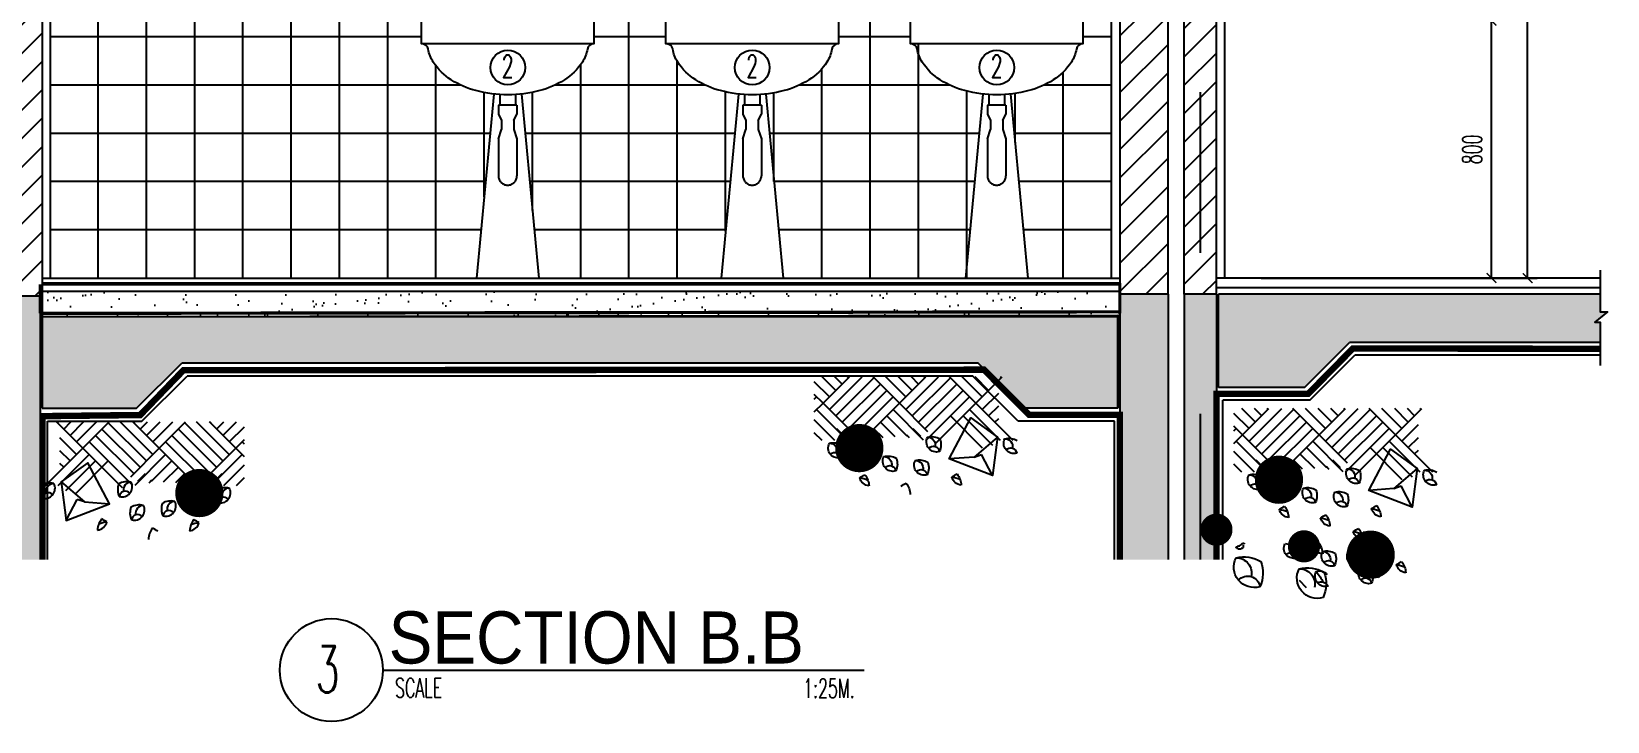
# Model space of a CAD drawing. Extents: x 417682.6 to 417711.5, y 43441 to 43460.9.
# Drawn here: x 417701.727 to 417706.625, y 43455.499 to 43457.645 of the extents above; entities that cross this region are included whole.
import ezdxf

# ---------------------------------------------------------------- set-up
doc = ezdxf.new("R2010")
doc.units = 0
doc.header["$MEASUREMENT"] = 0
doc.header["$PDMODE"] = 3
doc.header["$PDSIZE"] = 0.1
doc.linetypes.add('CENTERX2', pattern=[4, 2.5, -0.5, 0.5, -0.5])
doc.linetypes.add('HIDDEN2', pattern=[0.1875, 0.125, -0.0625])
doc.layers.get('0').update_dxf_attribs({"linetype": 'CONTINUOUS'})
doc.layers.get('DEFPOINTS').update_dxf_attribs({"linetype": 'CONTINUOUS'})
for name, color, linetype in [('2', 2, 'CONTINUOUS'), ('A-HATCH', 11, 'CONTINUOUS'), ('AXES', 11, 'CENTERX2'), ('Dimout', 4, 'CONTINUOUS'), ('FIX', 3, 'CONTINUOUS'), ('gravel', 11, 'CONTINUOUS'), ('Hatch', 11, 'CONTINUOUS'), ('INSUL', 7, 'CONTINUOUS'), ('Plaster', 7, 'CONTINUOUS'), ('SANI', 2, 'CONTINUOUS'), ('Tile', 5, 'CONTINUOUS'), ('TITLE', 6, 'CONTINUOUS'), ('TXT', 2, 'CONTINUOUS'), ('TXT1', 2, 'CONTINUOUS'), ('WALL', 6, 'CONTINUOUS'), ('WallPartition', 2, 'CONTINUOUS'), ('Windows', 9, 'CONTINUOUS')]:
    doc.layers.add(name, color=color, linetype=linetype)
doc.styles.add('ROMANS', font='ROMANS.shx', dxfattribs={"width": 0.6})
doc.styles.add('TTXT', font='swisse.ttf', dxfattribs={"width": 0.6})
doc.dimstyles.new('R50', dxfattribs={"dimscale": 0, "dimtxt": 0.06, "dimasz": 0.03, "dimexe": 0.03, "dimexo": 0.03, "dimgap": 0.03, "dimtad": 1, "dimdec": 0, "dimlfac": 1000, "dimzin": 13, "dimdsep": 46, "dimtxsty": 'ROMANS', "dimblk": 'ARCHTICK', "dimcen": 0.09, "dimclrd": 4, "dimclre": 4, "dimclrt": 2, "dimadec": 0, "dimazin": 0, "dimtfac": 1, "dimtdec": 0, "dimtofl": 0, "dimtmove": 2, "dimatfit": 3, "dimldrblk": 'CLOSEDBLANK', "dimfxl": 0, "dimtolj": 1, "dimtzin": 0, "dimarcsym": 0})

# ---------------------------------------------------------------- blocks, each defined once
blk = doc.blocks.new('A$C22107CF4')
for p, q in [((0.1286, 0.2837), (0.0467, 0.3655)), ((0.0494, 0.3629), (0.052, 0.3655)), ((0.0692, 0.3431), (0.0916, 0.3655)), ((0.089, 0.3233), (0.1312, 0.3655)), ((0.1088, 0.3035), (0.1708, 0.3655)), ((0.1286, 0.2837), (0.2104, 0.3655)), ((0.3068, 0.2243), (0.188, 0.3431)), ((0.3266, 0.2441), (0.2078, 0.3629)), ((0.3464, 0.2639), (0.2447, 0.3655)), ((0.3662, 0.2837), (0.2843, 0.3655)), ((0.287, 0.3629), (0.2896, 0.3655)), ((0.3068, 0.3431), (0.3292, 0.3655)), ((0.3266, 0.3233), (0.3688, 0.3655)), ((0.3464, 0.3035), (0.4084, 0.3655)), ((0.3662, 0.2837), (0.448, 0.3655)), ((0.5444, 0.2243), (0.4256, 0.3431)), ((0.5642, 0.2441), (0.4454, 0.3629)), ((0.584, 0.2639), (0.4823, 0.3655)), ((0.6038, 0.2837), (0.5219, 0.3655)), ((0.5246, 0.3629), (0.5272, 0.3655)), ((0.5444, 0.3431), (0.5668, 0.3655)), ((0.5642, 0.3233), (0.6064, 0.3655)), ((0.584, 0.3035), (0.6308, 0.3504)), ((0.1088, 0.2639), (0.0574, 0.3153)), ((0.2844, 0.1675), (0.1484, 0.3035)), ((0.287, 0.2045), (0.1682, 0.3233)), ((0.5048, 0.1847), (0.386, 0.3035)), ((0.5246, 0.2045), (0.4058, 0.3233)), ((0.6038, 0.2837), (0.6308, 0.3108)), ((0.6308, 0.2962), (0.6236, 0.3035)), ((0.0126, 0.1677), (0.1286, 0.2837)), ((0.0522, 0.1677), (0.1484, 0.2639)), ((0.089, 0.2441), (0.0574, 0.2757)), ((0.2522, 0.1601), (0.1286, 0.2837)), ((0.2775, 0.195), (0.3662, 0.2837)), ((0.2911, 0.169), (0.386, 0.2639)), ((0.4822, 0.1677), (0.3662, 0.2837)), ((0.4877, 0.1677), (0.6038, 0.2837)), ((0.5273, 0.1677), (0.6236, 0.2639)), ((0.6308, 0.2566), (0.6038, 0.2837)), ((0.0692, 0.2243), (0.0574, 0.2361)), ((0.0761, 0.152), (0.1682, 0.2441)), ((0.1077, 0.144), (0.2078, 0.2441)), ((0.2998, 0.1806), (0.3237, 0.2045)), ((0.3425, 0.1808), (0.4058, 0.2441)), ((0.3799, 0.1786), (0.4256, 0.2243)), ((0.4173, 0.1764), (0.4454, 0.2045)), ((0.4927, 0.1359), (0.5613, 0.2045)), ((0.5669, 0.1677), (0.6308, 0.2316)), ((0.335, 0.1762), (0.3435, 0.1847)), ((0.4547, 0.1742), (0.4652, 0.1847)), ((0.6065, 0.1677), (0.6308, 0.192))]:
    blk.add_line(p, q)
for points in [[(0.0766, 0.0585), (0.2116, 0.111), (0.1441, 0.2385), (0.0616, 0.1785), (0.0766, 0.0585), (0.1112, 0.1244)], [(0.1343, 0.1163), (0.2116, 0.111), (0.1441, 0.2385), (0.0616, 0.1785), (0.1343, 0.1163), (0.1112, 0.1244)]]:
    blk.add_lwpolyline(points)
for centre, radius, start, end in [((0.0263, 0.124), 0.0509, 76.0322, 121.1405), ((0.0105, 0.1589), 0.0317, 253.7091, 27.4015), ((0.0385, 0.1494), 0.024, 89.5708, 192.7334), ((0.2876, 0.1547), 0.0506, 159.5756, 205.1522), ((0.2666, 0.1288), 0.0509, 76.0322, 121.1405), ((0.2507, 0.1636), 0.0317, 253.7091, 27.4015), ((0.261, 0.1305), 0.0193, 42.46, 171.8043), ((0.2787, 0.1542), 0.024, 89.5708, 192.7334), ((0.5929, 0.1359), 0.0506, 159.5756, 205.1522), ((0.5718, 0.1099), 0.0509, 76.0322, 121.1405), ((0.556, 0.1448), 0.0317, 253.7091, 27.4015), ((0.5839, 0.1354), 0.024, 89.5708, 192.7334), ((0.0207, 0.1257), 0.0193, 42.46, 171.8043), ((0.3258, 0.0823), 0.0506, 159.5756, 205.1522), ((0.3047, 0.0563), 0.0509, 76.0322, 121.1405), ((0.2889, 0.0912), 0.0317, 253.7091, 27.4015), ((0.3168, 0.0818), 0.024, 89.5708, 192.7334), ((0.4233, 0.0945), 0.0506, 159.5756, 205.1522), ((0.4022, 0.0685), 0.0509, 76.0322, 121.1405), ((0.3864, 0.1034), 0.0317, 253.7091, 27.4015), ((0.4143, 0.0939), 0.024, 89.5708, 192.7334), ((0.5662, 0.1116), 0.0193, 42.46, 171.8043), ((0.2409, 0.024), 0.0669, 143.5113, 175.9191), ((0.1707, 0.0622), 0.0336, 275.8828, 346.643), ((0.1707, 0.0622), 0.0336, 275.8828, 346.643), ((0.2198, -0.0514), 0.1071, 98.8765, 112.9463), ((-0.5126, -1.1654), 1.4144, 59.5906, 60.3518), ((0.2991, 0.058), 0.0193, 42.46, 171.8043), ((0.3966, 0.0702), 0.0193, 42.46, 171.8043), ((0.5272, 0.0216), 0.0669, 143.5113, 175.9191), ((0.457, 0.0598), 0.0336, 275.8828, 346.643), ((0.457, 0.0598), 0.0336, 275.8828, 346.643), ((0.5062, -0.0538), 0.1071, 98.8765, 112.9463), ((-0.2263, -1.1678), 1.4144, 59.5906, 60.3518), ((0.3991, -0.0048), 0.0669, 143.5113, 175.9191), ((-0.3544, -1.1942), 1.4144, 59.5906, 60.3518)]:
    blk.add_arc(centre, radius, start, end)
at = {"layer": 'Hatch', "const_width": 0.075}
blk.add_lwpolyline([(0.4534, 0.144, 1), (0.5284, 0.144, 1)], format="xyb", close=True, dxfattribs=at)
blk = doc.blocks.new('A$C53BB0ABE')
for p, q in [((0.1286, 0.5089), (0.0467, 0.5908)), ((0.0494, 0.5881), (0.052, 0.5908)), ((0.0692, 0.5683), (0.0916, 0.5908)), ((0.089, 0.5485), (0.1312, 0.5908)), ((0.1088, 0.5287), (0.1708, 0.5908)), ((0.1286, 0.5089), (0.2104, 0.5908)), ((0.3266, 0.4693), (0.2078, 0.5881)), ((0.3464, 0.4891), (0.2447, 0.5908)), ((0.3662, 0.5089), (0.2843, 0.5908)), ((0.287, 0.5881), (0.2896, 0.5908)), ((0.3068, 0.5683), (0.3292, 0.5908)), ((0.3266, 0.5485), (0.3688, 0.5908)), ((0.3464, 0.5287), (0.4084, 0.5908)), ((0.3662, 0.5089), (0.448, 0.5908)), ((0.5642, 0.4693), (0.4454, 0.5881)), ((0.584, 0.4891), (0.4823, 0.5908)), ((0.6038, 0.5089), (0.5219, 0.5908)), ((0.5246, 0.5881), (0.5272, 0.5908)), ((0.5444, 0.5683), (0.5668, 0.5908)), ((0.5642, 0.5485), (0.6064, 0.5908)), ((0.1088, 0.4891), (0.0574, 0.5405)), ((0.287, 0.4297), (0.1682, 0.5485)), ((0.3068, 0.4495), (0.188, 0.5683)), ((0.5246, 0.4297), (0.4058, 0.5485)), ((0.5444, 0.4495), (0.4256, 0.5683)), ((0.584, 0.5287), (0.6308, 0.5756)), ((0.0126, 0.3929), (0.1286, 0.5089)), ((0.089, 0.4693), (0.0574, 0.5009)), ((0.2522, 0.3853), (0.1286, 0.5089)), ((0.2844, 0.3927), (0.1484, 0.5287)), ((0.2775, 0.4202), (0.3662, 0.5089)), ((0.4822, 0.3929), (0.3662, 0.5089)), ((0.5048, 0.4099), (0.386, 0.5287)), ((0.4877, 0.3929), (0.6038, 0.5089)), ((0.6038, 0.5089), (0.6308, 0.536)), ((0.6308, 0.4819), (0.6038, 0.5089)), ((0.6308, 0.5215), (0.6236, 0.5287)), ((0.0522, 0.3929), (0.1484, 0.4891)), ((0.0692, 0.4495), (0.0574, 0.4613)), ((0.0761, 0.3773), (0.1682, 0.4693)), ((0.1077, 0.3692), (0.2078, 0.4693)), ((0.2911, 0.3942), (0.386, 0.4891)), ((0.3425, 0.406), (0.4058, 0.4693)), ((0.3799, 0.4038), (0.4256, 0.4495)), ((0.5273, 0.3929), (0.6236, 0.4891)), ((0.5669, 0.3929), (0.6308, 0.4568)), ((0.2998, 0.4059), (0.3237, 0.4297)), ((0.335, 0.4014), (0.3435, 0.4099)), ((0.4173, 0.4017), (0.4454, 0.4297)), ((0.4547, 0.3995), (0.4652, 0.4099)), ((0.4927, 0.3612), (0.5613, 0.4297)), ((0.6065, 0.3929), (0.6308, 0.4172)), ((0.6038, 0.1716), (0.5993, 0.1716)), ((0.5993, 0.1716), (0.5993, 0.17)), ((0.5993, 0.17), (0.6008, 0.17)), ((0.6008, 0.17), (0.6008, 0.1685)), ((0.6023, 0.1655), (0.6023, 0.1579)), ((0.6023, 0.1579), (0.6054, 0.1564)), ((0.6054, 0.17), (0.6038, 0.1716)), ((0.6069, 0.1685), (0.6054, 0.17)), ((0.6054, 0.1564), (0.6069, 0.1549)), ((0.6084, 0.167), (0.6069, 0.1685)), ((0.6069, 0.1549), (0.6084, 0.1534)), ((0.6099, 0.167), (0.6084, 0.167)), ((0.6084, 0.1534), (0.6175, 0.1534)), ((0.6114, 0.1655), (0.6099, 0.167)), ((0.6129, 0.164), (0.6114, 0.1655)), ((0.616, 0.164), (0.6129, 0.164)), ((0.6175, 0.1625), (0.616, 0.164)), ((0.6205, 0.1625), (0.6175, 0.1625)), ((0.6175, 0.1534), (0.619, 0.1549)), ((0.619, 0.1549), (0.622, 0.1549)), ((0.6205, 0.1609), (0.6205, 0.1625)), ((0.6236, 0.1609), (0.6205, 0.1609)), ((0.622, 0.1564), (0.6236, 0.1579)), ((0.622, 0.1549), (0.622, 0.1564)), ((0.6236, 0.1579), (0.6236, 0.1609)), ((0.1652, 0.1106), (0.1667, 0.1091)), ((0.1667, 0.1091), (0.1758, 0.1091)), ((0.1758, 0.1091), (0.1773, 0.1106)), ((0.1773, 0.1106), (0.1804, 0.1106)), ((0.4049, 0.033), (0.4273, 0.0554))]:
    blk.add_line(p, q)
for points in [[(0.0766, 0.2837), (0.2116, 0.3362), (0.1441, 0.4638), (0.0616, 0.4038), (0.0766, 0.2837), (0.1112, 0.3497)], [(0.1343, 0.3416), (0.2116, 0.3362), (0.1441, 0.4638), (0.0616, 0.4038), (0.1343, 0.3416), (0.1112, 0.3497)]]:
    blk.add_lwpolyline(points)
for centre, radius, start, end in [((0.0263, 0.3493), 0.0509, 76.0322, 121.1405), ((0.0105, 0.3841), 0.0317, 253.7091, 27.4015), ((0.0385, 0.3747), 0.024, 89.5708, 192.7334), ((0.2876, 0.38), 0.0506, 159.5756, 205.1522), ((0.2666, 0.354), 0.0509, 76.0322, 121.1405), ((0.2507, 0.3889), 0.0317, 253.7091, 27.4015), ((0.2787, 0.3794), 0.024, 89.5708, 192.7334), ((0.0207, 0.3509), 0.0193, 42.46, 171.8043), ((0.261, 0.3557), 0.0193, 42.46, 171.8043), ((0.4022, 0.2938), 0.0509, 76.0322, 121.1405), ((0.3864, 0.3286), 0.0317, 253.7091, 27.4015), ((0.4143, 0.3192), 0.024, 89.5708, 192.7334), ((0.5929, 0.3611), 0.0506, 159.5756, 205.1522), ((0.5718, 0.3352), 0.0509, 76.0322, 121.1405), ((0.556, 0.37), 0.0317, 253.7091, 27.4015), ((0.5662, 0.3369), 0.0193, 42.46, 171.8043), ((0.5839, 0.3606), 0.024, 89.5708, 192.7334), ((0.3258, 0.3075), 0.0506, 159.5756, 205.1522), ((0.3047, 0.2816), 0.0509, 76.0322, 121.1405), ((0.2889, 0.3164), 0.0317, 253.7091, 27.4015), ((0.2991, 0.2833), 0.0193, 42.46, 171.8043), ((0.3168, 0.307), 0.024, 89.5708, 192.7334), ((0.4233, 0.3197), 0.0506, 159.5756, 205.1522), ((0.3966, 0.2954), 0.0193, 42.46, 171.8043), ((0.2409, 0.2493), 0.0669, 143.5113, 175.9191), ((0.1707, 0.2874), 0.0336, 275.8828, 346.643), ((0.1707, 0.2874), 0.0336, 275.8828, 346.643), ((0.2198, 0.1738), 0.1071, 98.8765, 112.9463), ((-0.5126, -0.9402), 1.4144, 59.5906, 60.3518), ((0.3991, 0.2205), 0.0669, 143.5113, 175.9191), ((0.3289, 0.2586), 0.0336, 275.8828, 346.643), ((0.3289, 0.2586), 0.0336, 275.8828, 346.643), ((0.3781, 0.145), 0.1071, 98.8765, 112.9463), ((-0.3544, -0.969), 1.4144, 59.5906, 60.3518), ((0.5272, 0.2468), 0.0669, 143.5113, 175.9191), ((0.457, 0.285), 0.0336, 275.8828, 346.643), ((0.457, 0.285), 0.0336, 275.8828, 346.643), ((0.5062, 0.1714), 0.1071, 98.8765, 112.9463), ((-0.2263, -0.9426), 1.4144, 59.5906, 60.3518), ((0.2342, 0.1849), 0.0506, 159.5756, 205.1522), ((0.1973, 0.1938), 0.0317, 253.7091, 27.4015), ((0.2974, 0.1777), 0.0669, 143.5113, 175.9191), ((0.2272, 0.2159), 0.0336, 275.8828, 346.643), ((0.2272, 0.2159), 0.0336, 275.8828, 346.643), ((0.2764, 0.1023), 0.1071, 98.8765, 112.9463), ((-0.4561, -1.0117), 1.4144, 59.5906, 60.3518), ((0.2076, 0.1607), 0.0193, 42.46, 171.8043), ((0.2643, 0.1135), 0.0339, 70.0639, 139.3275), ((0.343, 0.0969), 0.0509, 76.0322, 121.1405), ((0.4217, 0.1339), 0.0669, 143.5113, 175.9191), ((0.3515, 0.172), 0.0336, 275.8828, 346.643), ((0.3515, 0.172), 0.0336, 275.8828, 346.643), ((0.4007, 0.0584), 0.1071, 98.8765, 112.9463), ((-0.3318, -1.0556), 1.4144, 59.5906, 60.3518), ((0.4809, 0.1473), 0.0506, 159.5756, 205.1522), ((0.444, 0.1562), 0.0317, 253.7091, 27.4015), ((0.4719, 0.1468), 0.024, 89.5708, 192.7334), ((0.1633, 0.075), 0.0669, 143.5113, 175.9191), ((0.0931, 0.1132), 0.0336, 275.8828, 346.643), ((0.0931, 0.1132), 0.0336, 275.8828, 346.643), ((0.1423, -0.0004), 0.1071, 98.8765, 112.9463), ((-0.5902, -1.1144), 1.4144, 59.5906, 60.3518), ((0.247, 0.0605), 0.0669, 143.5113, 175.9191), ((-0.5065, -1.1289), 1.4144, 59.5906, 60.3518), ((0.2641, 0.1182), 0.0309, 145.6775, 215.1297), ((0.2477, 0.1308), 0.0317, 253.7091, 27.4015), ((0.258, 0.0977), 0.0193, 42.46, 171.8043), ((0.2757, 0.1214), 0.024, 89.5708, 192.7334), ((0.364, 0.1228), 0.0506, 159.5756, 205.1522), ((0.3271, 0.1317), 0.0317, 253.7091, 27.4015), ((0.3374, 0.0986), 0.0193, 42.46, 171.8043), ((0.3551, 0.1223), 0.024, 89.5708, 192.7334), ((0.4542, 0.123), 0.0193, 42.46, 171.8043), ((0.6418, 0.0795), 0.1012, 159.5756, 205.1522), ((0.5997, 0.0276), 0.1018, 76.0322, 121.1405), ((0.568, 0.0973), 0.0634, 253.7091, 27.4015), ((0.6239, 0.0785), 0.048, 89.5708, 192.7334), ((0.1768, 0.0987), 0.0336, 275.8828, 346.643), ((0.1768, 0.0987), 0.0336, 275.8828, 346.643), ((0.2259, -0.0149), 0.1071, 98.8765, 112.9463), ((0.2488, 0.0686), 0.0506, 159.5756, 205.1522), ((0.2277, 0.0426), 0.0509, 76.0322, 121.1405), ((0.2119, 0.0775), 0.0317, 253.7091, 27.4015), ((0.2221, 0.0443), 0.0193, 42.46, 171.8043), ((0.2398, 0.0681), 0.024, 89.5708, 192.7334), ((0.347, 0.0689), 0.0317, 253.7091, 27.4015), ((0.3603, 0.0256), 0.0257, 64.3681, 149.8962), ((0.3641, 0.0592), 0.0267, 65.5992, 147.4022), ((0.4454, 0.0455), 0.1012, 159.5756, 205.1522), ((0.4033, -0.0063), 0.1018, 76.0322, 121.1405), ((0.5126, -0.0328), 0.1801, 139.7514, 152.5428), ((0.3716, 0.0634), 0.0634, 253.7091, 27.4015), ((0.4275, 0.0445), 0.048, 89.5708, 192.7334), ((0.5884, 0.031), 0.0386, 42.46, 171.8043)]:
    blk.add_arc(centre, radius, start, end)
at = {"layer": 'Hatch'}
for points, const_width in [([(0.4534, 0.3692, 1), (0.5284, 0.3692, 1)], 0.075), ([(0.6603, 0.2138, 1), (0.7103, 0.2138, 1)], 0.05), ([(0.1682, 0.136, 1), (0.2432, 0.136, 1)], 0.075), ([(0.3881, 0.162, 1), (0.4381, 0.162, 1)], 0.05)]:
    blk.add_lwpolyline(points, format="xyb", close=True, dxfattribs=dict(at, const_width=const_width))
blk = doc.blocks.new('_ARCHTICK')
at = {"color": 0, "linetype": 'ByBlock', "const_width": 0.15}
blk.add_lwpolyline([(-0.5, -0.5), (0.5, 0.5)], dxfattribs=at)
blk = doc.blocks.new('*D48')
at = {"layer": 'DEFPOINTS', "color": 0}
for p in [(417705.693, 43457.6789), (417706.265, 43457.6789), (417705.5192, 43456.8786)]:
    blk.add_point(p, dxfattribs=at)
at = {"layer": 'Dimout', "color": 4, "lineweight": -2}
for p, q in [((417705.723, 43457.6789), (417706.295, 43457.6789)), ((417706.265, 43456.8786), (417706.265, 43457.6789)), ((417705.5492, 43456.8786), (417706.295, 43456.8786))]:
    blk.add_line(p, q, dxfattribs=at)
at = {"layer": 'Dimout', "color": 4, "lineweight": -2, "xscale": 0.03, "yscale": 0.03, "zscale": 0.03}
for p, rotation in [((417706.265, 43457.6789), 90), ((417706.265, 43456.8786), 270)]:
    blk.add_blockref('_ARCHTICK', p, dxfattribs=dict(at, rotation=rotation))
at = {"layer": 'Dimout', "color": 2, "insert": (417706.205, 43457.2788), "char_height": 0.06, "attachment_point": 5, "rotation": 90, "style": 'ROMANS'}
blk.add_mtext('\\A1;800', dxfattribs=at)
blk = doc.blocks.new('_ClosedBlank')
at = {"color": 0, "linetype": 'ByBlock', "lineweight": -2}
for p, q in [((-1, 0.17), (0, 0)), ((-1, 0.17), (-1, -0.17)), ((0, 0), (-1, -0.17))]:
    blk.add_line(p, q, dxfattribs=at)
blk = doc.blocks.new('*D44')
at = {"layer": 'DEFPOINTS', "color": 0}
for p in [(417705.723, 43459.5786), (417706.3773, 43459.5786), (417705.7265, 43456.8786)]:
    blk.add_point(p, dxfattribs=at)
at = {"layer": 'Dimout', "color": 4, "lineweight": -2}
for p, q in [((417705.753, 43459.5786), (417706.4073, 43459.5786)), ((417706.3773, 43456.8786), (417706.3773, 43459.5786)), ((417705.7565, 43456.8786), (417706.4073, 43456.8786))]:
    blk.add_line(p, q, dxfattribs=at)
at = {"layer": 'Dimout', "color": 4, "lineweight": -2, "xscale": 0.03, "yscale": 0.03, "zscale": 0.03}
for p, rotation in [((417706.3773, 43459.5786), 90), ((417706.3773, 43456.8786), 270)]:
    blk.add_blockref('_ARCHTICK', p, dxfattribs=dict(at, rotation=rotation))
at = {"layer": 'Dimout', "color": 2, "insert": (417706.3173, 43458.2286), "char_height": 0.06, "attachment_point": 5, "rotation": 90, "style": 'ROMANS'}
blk.add_mtext('\\A1;2700', dxfattribs=at)
blk = doc.blocks.new('A$C753C42D5')
at = {"layer": 'SANI', "linetype": 'Continuous'}
for p, q in [((0.2568, 0.9248), (0.2394, 0.8287)), ((0.2968, 0.8287), (0.2793, 0.9248)), ((0.1923, 0.8373), (0.1985, 0.8714)), ((0.1923, 0.8373), (0.2215, 0.8373)), ((0.225, 0.8568), (0.1985, 0.8714)), ((0.2215, 0.8373), (0.225, 0.8568)), ((0.2394, 0.8287), (0.2215, 0.8373)), ((0.2429, 0.8483), (0.225, 0.8568)), ((0.2933, 0.8483), (0.3112, 0.8568)), ((0.2968, 0.8287), (0.3147, 0.8373)), ((0.3112, 0.8568), (0.3377, 0.8714)), ((0.3147, 0.8373), (0.3112, 0.8568)), ((0.3439, 0.8373), (0.3147, 0.8373)), ((0.3439, 0.8373), (0.3377, 0.8714)), ((0.2968, 0.8287), (0.2394, 0.8287)), ((0.2489, 0.8), (0.2489, 0.8287)), ((0.2872, 0.8), (0.2872, 0.8287)), ((0.2252, 0.5724), (0.1713, 0)), ((0.3109, 0.5724), (0.3648, 0))]:
    blk.add_line(p, q, dxfattribs=at)
at = {"layer": 'SANI', "linetype": 'HIDDEN2'}
for p, q in [((0.2441, 0.57), (0.2441, 0.5382)), ((0.292, 0.57), (0.292, 0.5382)), ((0.2968, 0.5382), (0.2394, 0.5382)), ((0.2394, 0.5382), (0.2394, 0.5094)), ((0.2394, 0.5094), (0.2489, 0.4903)), ((0.2489, 0.4903), (0.2489, 0.4616)), ((0.2872, 0.4903), (0.2968, 0.5094)), ((0.2872, 0.4903), (0.2872, 0.4616)), ((0.2968, 0.5382), (0.2968, 0.5094)), ((0.2394, 0.4328), (0.2489, 0.4616)), ((0.2872, 0.4616), (0.2968, 0.4328)), ((0.2394, 0.4328), (0.2394, 0.3179)), ((0.2968, 0.4328), (0.2968, 0.3179))]:
    blk.add_line(p, q, dxfattribs=at)
at = {"layer": 'SANI', "linetype": 'Continuous'}
blk.add_lwpolyline([(0.5362, 0.8), (0.5362, 0.789), (0.5362, 0.7282), (0, 0.7282), (0, 0.789), (0, 0.8)], close=True, dxfattribs=at)
for points in [[(0.5158, 0.7124, -0.107261), (0.5003, 0.6716, -0.107169), (0.4442, 0.6162, -0.077294), (0.3677, 0.5829, -0.06439), (0.2685, 0.57, -0.06439), (0.1694, 0.5829, -0.077294), (0.0929, 0.6162, -0.107169), (0.0368, 0.6716, -0.107938), (0.0212, 0.7126, -0.000994)], [(0.517, 0.7282, -0.000994), (0.517, 0.7278, -0.145509)]]:
    blk.add_lwpolyline(points, format="xyb", dxfattribs=at)
for centre, radius, start, end in [((0.2681, 0.9226), 0.0115, 9.5273, 170.4727), ((0.0024, 0.709), 0.0191, 10.8078, 88.4915), ((0.5347, 0.709), 0.0191, 89.1936, 170.0196)]:
    blk.add_arc(centre, radius, start, end, dxfattribs=at)
at = {"layer": 'SANI', "linetype": 'HIDDEN2'}
blk.add_arc((0.2681, 0.3179), 0.0287, 180, 0, dxfattribs=at)

msp = doc.modelspace()

# ---------------------------------------------------------------- hatches: boundary and pattern name
at = {"layer": 'A-HATCH'}
h = msp.add_hatch(dxfattribs=at)
h.set_pattern_fill('ANSI31', color=256, scale=0.5, style=0)
h.set_pattern_definition([(45, (-144.22305, -31.162755), (-0.044194173824, 0.044194173824), [])])
h.paths.add_polyline_path([(417701.7597, 43459.8786), (417701.6097, 43459.8786), (417701.6097, 43456.8236), (417701.7597, 43456.8236)])
h.paths.add_polyline_path([(417701.5597, 43459.9004), (417701.4785, 43459.843), (417701.4785, 43459.8786), (417701.3347, 43459.8786), (417701.3347, 43456.8236), (417701.5597, 43456.8236)])
h.paths.add_polyline_path([(417705.2597, 43459.8736), (417705.2164, 43459.843), (417705.2164, 43459.8786), (417705.1097, 43459.8786), (417705.1097, 43456.8286), (417705.2597, 43456.8286)])
h.paths.add_polyline_path([(417705.3597, 43459.8786), (417705.3193, 43459.8786), (417705.3193, 43459.9158), (417705.3097, 43459.909), (417705.3097, 43456.8286), (417705.3597, 43456.8286)])
h.paths.add_polyline_path([(417705.4097, 43459.8786), (417705.3597, 43459.8786), (417705.3597, 43456.8286), (417705.4097, 43456.8286)])
at = {"layer": 'Windows'}
h = msp.add_hatch(dxfattribs=at)
h.set_pattern_fill('AR-CONC', color=256, scale=0.03, style=0)
h.set_pattern_definition([(50, (-144.22305, -31.16276), (0.21517805478, -0.018825640495), [0.0225, -0.2475]), (355, (-144.22305, -31.16276), (-0.04162540008, 0.22565764011), [0.018, -0.198]), (100.4514, (-144.20512, -31.16432), (0.17355281451, 0.20683186262), [0.019122057, -0.2103426336]), (46.1842, (-144.22305, -31.10276), (0.32017231459, -0.0496557043), [0.03375, -0.37125]), (96.6356, (-144.19637, -31.1069), (0.28039881166, 0.29223536127), [0.0286830864, -0.3155139]), (351.1842, (-144.22305, -31.10276), (0.28039858354, 0.29223558028), [0.027, -0.297]), (21, (-144.19305, -31.11776), (0.179072115636, -0.1207856672), [0.0225, -0.2475]), (326, (-144.19305, -31.11776), (0.07299459958, 0.21754501351), [0.018, -0.198]), (71.4514, (-144.17813, -31.12782), (0.25206678857, 0.09675914901), [0.019122057, -0.2103426336]), (37.5, (-144.22305, -31.162755), (0.003647956595, 0.09986815615), [0, -0.1956, 0, -0.201, 0, -0.19875]), (7.5, (-144.22305, -31.16276), (0.078920861233, 0.118323513565), [0, -0.1146, 0, -0.1911, 0, -0.07575]), (327.5, (-144.28995, -31.162755), (0.160146730852, -0.00676646152), [0, -0.075, 0, -0.234, 0, -0.3105]), (317.5, (-144.31995, -31.16276), (0.174955850803, 0.0300314947), [0, -0.0975, 0, -0.1554, 0, -0.2205])])
h.paths.add_polyline_path([(417706.6029, 43456.7414), (417706.5863, 43456.7414), (417706.6254, 43456.7738), (417706.6029, 43456.7738), (417706.6029, 43456.8286), (417705.4161, 43456.8286), (417705.4161, 43456.5386), (417705.6837, 43456.5386), (417705.8237, 43456.6786), (417706.6029, 43456.6786)])
h.paths.add_polyline_path([(417705.4097, 43456.5186), (417705.4097, 43456.8286), (417705.3597, 43456.8286), (417705.3597, 43456.0029), (417705.4097, 43456.0029)])
h.paths.add_polyline_path([(417705.3597, 43456.8286), (417705.3097, 43456.8286), (417705.3097, 43456.0029), (417705.3597, 43456.0029)])
h.paths.add_polyline_path([(417705.2597, 43456.8286), (417705.1097, 43456.8286), (417705.1097, 43456.4736), (417705.1097, 43456.0029), (417705.2597, 43456.0029)])
h.paths.add_polyline_path([(417705.1033, 43456.7586), (417701.7597, 43456.7586), (417701.7597, 43456.4736), (417702.0533, 43456.4736), (417702.1933, 43456.6136), (417704.6697, 43456.6136), (417704.8097, 43456.4736), (417705.1033, 43456.4736)])
h.paths.add_polyline_path([(417701.7541, 43456.7686), (417701.7541, 43456.8236), (417701.6097, 43456.8236), (417701.6097, 43456.0029), (417701.7541, 43456.0029)])
h.paths.add_polyline_path([(417701.5597, 43456.8236), (417701.3347, 43456.8236), (417701.3347, 43456.3439), (417701.3347, 43456.0029), (417701.5597, 43456.0029)])
h.paths.add_polyline_path([(417701.3295, 43456.8236), (417700.2847, 43456.8236), (417700.2847, 43456.7738), (417700.3073, 43456.7738), (417700.2682, 43456.7414), (417700.2847, 43456.7414), (417700.2847, 43456.6736), (417700.8947, 43456.6736), (417701.0347, 43456.5336), (417701.3295, 43456.5336)])
h = msp.add_hatch(dxfattribs=at)
h.set_pattern_fill('AR-SAND', color=256, scale=0.05, style=0)
h.set_pattern_definition([(37.5, (-144.22305, -31.162755), (-0.003149667905, 0.09634118845), [0, -0.076, 0, -0.085, 0, -0.08125]), (7.5, (-144.22305, -31.16276), (0.088488835263, 0.14110730326), [0, -0.041, 0, -0.0685, 0, -0.02625]), (327.5, (-144.28455, -31.162755), (0.155707093088, 0.000282952677), [0, -0.025, 0, -0.09, 0, -0.1175]), (317.5, (-144.28455, -31.16276), (0.15030633023, 0.043883778247), [0, -0.0125, 0, -0.059, 0, -0.0675])])
h.paths.add_polyline_path([(417705.1097, 43456.8365), (417701.7597, 43456.8365), (417701.7597, 43456.7586), (417705.1097, 43456.7586)])

# ---------------------------------------------------------------- linework, layer by layer
at = {"layer": '2'}
for p, q in [((417705.1097, 43456.8286), (417705.1097, 43456.0029)), ((417705.1097, 43456.4736), (417705.1097, 43456.8286)), ((417705.2597, 43456.8286), (417705.1097, 43456.8286)), ((417705.2597, 43456.8286), (417705.2597, 43456.0029)), ((417705.3097, 43456.8286), (417705.3097, 43456.0029)), ((417705.4097, 43456.8286), (417705.3097, 43456.8286)), ((417705.4097, 43456.8286), (417705.4097, 43456.0029)), ((417706.6029, 43456.8286), (417705.4161, 43456.8286)), ((417705.4161, 43456.5386), (417705.4161, 43456.8286)), ((417701.6097, 43456.8236), (417701.7597, 43456.8236)), ((417701.7541, 43456.0029), (417701.7541, 43456.7686)), ((417701.7541, 43456.7586), (417705.1033, 43456.7636)), ((417701.7597, 43456.7586), (417701.7597, 43456.4736)), ((417705.1033, 43456.4736), (417705.1033, 43456.7636)), ((417705.6837, 43456.5386), (417705.8237, 43456.6786)), ((417705.7003, 43456.4986), (417705.8403, 43456.6386)), ((417706.6029, 43456.6786), (417705.8237, 43456.6786)), ((417706.6029, 43456.6386), (417705.8403, 43456.6386)), ((417702.0533, 43456.4736), (417702.1933, 43456.6136)), ((417704.6697, 43456.6136), (417702.1933, 43456.6136)), ((417704.8097, 43456.4736), (417704.6697, 43456.6136)), ((417702.0699, 43456.4336), (417702.2099, 43456.5736)), ((417704.6531, 43456.5736), (417702.2099, 43456.5736)), ((417704.7931, 43456.4336), (417704.6531, 43456.5736)), ((417705.6837, 43456.5386), (417705.4161, 43456.5386)), ((417705.4297, 43456.0029), (417705.4297, 43456.4986)), ((417705.7003, 43456.4986), (417705.4297, 43456.4986)), ((417701.7597, 43456.4736), (417702.0533, 43456.4736)), ((417705.1033, 43456.4736), (417704.8097, 43456.4736)), ((417701.7541, 43456.0343), (417701.7541, 43456.4286)), ((417701.7765, 43456.4336), (417702.0699, 43456.4336)), ((417701.7765, 43456.0029), (417701.7765, 43456.4336)), ((417705.0926, 43456.4336), (417704.7931, 43456.4336)), ((417705.0926, 43456.0029), (417705.0926, 43456.4336))]:
    msp.add_line(p, q, dxfattribs=at)
at = {"layer": 'AXES'}
msp.add_line((417705.3597, 43460.4568), (417705.3597, 43456.0029), dxfattribs=at)
at = {"layer": 'FIX', "color": 2}
for centre in [(417703.207, 43457.5335), (417703.967, 43457.5335), (417704.727, 43457.5335)]:
    msp.add_circle(centre, 0.054, dxfattribs=at)
at = {"layer": 'INSUL'}
for p, q in [((417705.2597, 43456.8286), (417705.2597, 43459.8786)), ((417705.3097, 43456.8286), (417705.3097, 43459.909))]:
    msp.add_line(p, q, dxfattribs=at)
at = {"layer": 'Plaster'}
for p, q in [((417705.4357, 43456.8786), (417705.4357, 43459.8786)), ((417701.7857, 43456.8786), (417701.7857, 43459.5786)), ((417705.0837, 43456.8786), (417705.0837, 43459.5786)), ((417701.7597, 43456.8786), (417705.1097, 43456.8786)), ((417706.6029, 43456.8786), (417705.4097, 43456.8786)), ((417701.7598, 43456.8636), (417705.1098, 43456.8636)), ((417701.7598, 43456.8586), (417705.1098, 43456.8586)), ((417706.6029, 43456.8486), (417705.4097, 43456.8486))]:
    msp.add_line(p, q, dxfattribs=at)
at = {"layer": 'SANI', "color": 6}
msp.add_line((417702.8188, 43455.6594), (417704.315, 43455.6594), dxfattribs=at)
at = {"layer": 'Tile'}
for p, q in [((417701.9337, 43456.8786), (417701.9337, 43459.5786)), ((417702.0837, 43456.8786), (417702.0837, 43459.5786)), ((417702.2337, 43456.8786), (417702.2337, 43459.5786)), ((417702.3837, 43456.8786), (417702.3837, 43459.5786)), ((417702.5337, 43456.8786), (417702.5337, 43459.5786)), ((417702.6837, 43456.8786), (417702.6837, 43459.5786)), ((417702.8337, 43456.8786), (417702.8337, 43459.5786)), ((417703.5837, 43456.8786), (417703.5837, 43459.5786)), ((417704.3337, 43456.8786), (417704.3337, 43459.5786)), ((417702.9386, 43457.6286), (417701.7857, 43457.6286)), ((417703.6986, 43457.6286), (417703.4748, 43457.6286)), ((417704.4586, 43457.6286), (417704.2348, 43457.6286)), ((417705.0837, 43457.6286), (417704.9948, 43457.6286)), ((417704.4837, 43456.8786), (417704.4837, 43457.6068)), ((417702.9837, 43456.8786), (417702.9837, 43457.5385)), ((417703.4337, 43456.8786), (417703.4337, 43457.5427)), ((417703.7337, 43456.8786), (417703.7337, 43457.553)), ((417704.1837, 43456.8786), (417704.1837, 43457.5301)), ((417704.9337, 43456.8786), (417704.9337, 43457.5194)), ((417703.061, 43457.4786), (417701.7857, 43457.4786)), ((417703.821, 43457.4786), (417703.3534, 43457.4786)), ((417704.581, 43457.4786), (417704.1134, 43457.4786)), ((417705.0837, 43457.4786), (417704.8734, 43457.4786)), ((417703.1337, 43457.1309), (417703.1337, 43457.4556)), ((417703.2837, 43457.0884), (417703.2837, 43457.4562)), ((417703.8837, 43457.0247), (417703.8837, 43457.4577)), ((417704.0337, 43457.1786), (417704.0337, 43457.4543)), ((417704.6337, 43456.8786), (417704.6337, 43457.46)), ((417704.7837, 43457.3007), (417704.7837, 43457.4527)), ((417703.1523, 43457.3286), (417701.7857, 43457.3286)), ((417703.9123, 43457.3286), (417703.2611, 43457.3286)), ((417704.6723, 43457.3286), (417704.0211, 43457.3286)), ((417705.0837, 43457.3286), (417704.7811, 43457.3286)), ((417703.1382, 43457.1786), (417701.7857, 43457.1786)), ((417703.8982, 43457.1786), (417703.2752, 43457.1786)), ((417704.6582, 43457.1786), (417704.0337, 43457.1786)), ((417705.0837, 43457.1786), (417704.7952, 43457.1786)), ((417703.1241, 43457.0286), (417701.7857, 43457.0286)), ((417703.8841, 43457.0286), (417703.2893, 43457.0286)), ((417704.6441, 43457.0286), (417704.0493, 43457.0286)), ((417705.0837, 43457.0286), (417704.8093, 43457.0286))]:
    msp.add_line(p, q, dxfattribs=at)
at = {"layer": 'TITLE', "color": 6}
msp.add_circle((417702.6588, 43455.6594), 0.16, dxfattribs=at)
at = {"layer": 'WALL'}
for p, q in [((417701.7597, 43459.8786), (417701.7597, 43456.8236)), ((417705.1097, 43459.8786), (417705.1097, 43456.8286)), ((417705.4097, 43456.8286), (417705.4097, 43459.8786))]:
    msp.add_line(p, q, dxfattribs=at)
at = {"layer": 'WallPartition', "linetype": 'HIDDEN2'}
for points, const_width in [([(417701.7541, 43456.7686), (417705.1097, 43456.7736), (417705.1097, 43456.8636)], 0.01), ([(417701.7541, 43456.7686), (417701.7541, 43456.8586)], 0.01), ([(417706.6029, 43456.6586), (417705.8339, 43456.6596), (417705.6952, 43456.5186), (417705.4097, 43456.5186), (417705.4097, 43456.0029)], 0.02), ([(417701.7609, 43456.0029), (417701.7609, 43456.4491), (417702.0644, 43456.4526), (417702.1988, 43456.592), (417704.6874, 43456.5936), (417704.8274, 43456.4536), (417705.1097, 43456.4536), (417705.1097, 43456.0029)], 0.02)]:
    msp.add_lwpolyline(points, dxfattribs=dict(at, const_width=const_width))
at = {"layer": 'Windows'}
msp.add_lwpolyline([(417706.6029, 43456.9029), (417706.6029, 43456.7738), (417706.6254, 43456.7738), (417706.5863, 43456.7414), (417706.6029, 43456.7414), (417706.6029, 43456.6066)], dxfattribs=at)
msp.add_lwpolyline([(417705.1097, 43456.8365), (417701.7597, 43456.8365), (417701.7597, 43456.7586), (417705.1097, 43456.7586)], close=True, dxfattribs=at)

# ---------------------------------------------------------------- block references
at = {"layer": 'gravel', "xscale": -1}
for name, p in [('A$C22107CF4', (417704.7907, 43456.2057)), ('A$C53BB0ABE', (417706.0951, 43455.8822))]:
    msp.add_blockref(name, p, dxfattribs=at)
at = {"layer": 'gravel'}
msp.add_blockref('A$C22107CF4', (417701.7574, 43456.0659), dxfattribs=at)
at = {"layer": 'WallPartition'}
for p in [(417702.9386, 43456.8786), (417703.6986, 43456.8786), (417704.4586, 43456.8786)]:
    msp.add_blockref('A$C753C42D5', p, dxfattribs=at)

# ---------------------------------------------------------------- texts
at = {"layer": 'TITLE', "style": 'ROMANS', "width": 0.6}
msp.add_text('3', height=0.1439, dxfattribs=at).set_placement((417702.6101, 43455.5899))
at = {"layer": 'TXT', "style": 'ROMANS', "width": 0.6}
for s, height, p in [('2', 0.07, (417703.1887, 43457.5026)), ('2', 0.07, (417703.9487, 43457.5026)), ('2', 0.07, (417704.7087, 43457.5026)), ('SCALE', 0.06, (417702.8566, 43455.5739)), ('1:25M.', 0.06, (417704.1251, 43455.5726))]:
    msp.add_text(s, height=height, dxfattribs=at).set_placement(p)
at = {"layer": 'TXT1', "color": 6, "style": 'TTXT', "width": 0.9}
msp.add_text('SECTION B.B', height=0.162094, dxfattribs=at).set_placement((417702.8367, 43455.6798))

# ---------------------------------------------------------------- dimensions: what is measured, and where the dimension line sits
at = {"layer": 'Dimout'}
for base, p1, p2, picture, middle in [((417706.3773, 43459.5786), (417705.7265, 43456.8786), (417705.723, 43459.5786), '*D44', (417706.3173, 43458.2286)), ((417706.265, 43457.6789), (417705.5192, 43456.8786), (417705.693, 43457.6789), '*D48', (417706.205, 43457.2788))]:
    dim = msp.add_linear_dim(base=base, p1=p1, p2=p2, angle=90, dimstyle='R50', override={"dimscale": 1}, dxfattribs=at)
    dim.commit()
    dim.dimension.update_dxf_attribs({"geometry": picture, "text_midpoint": middle})

doc.saveas('drawing.dxf')
